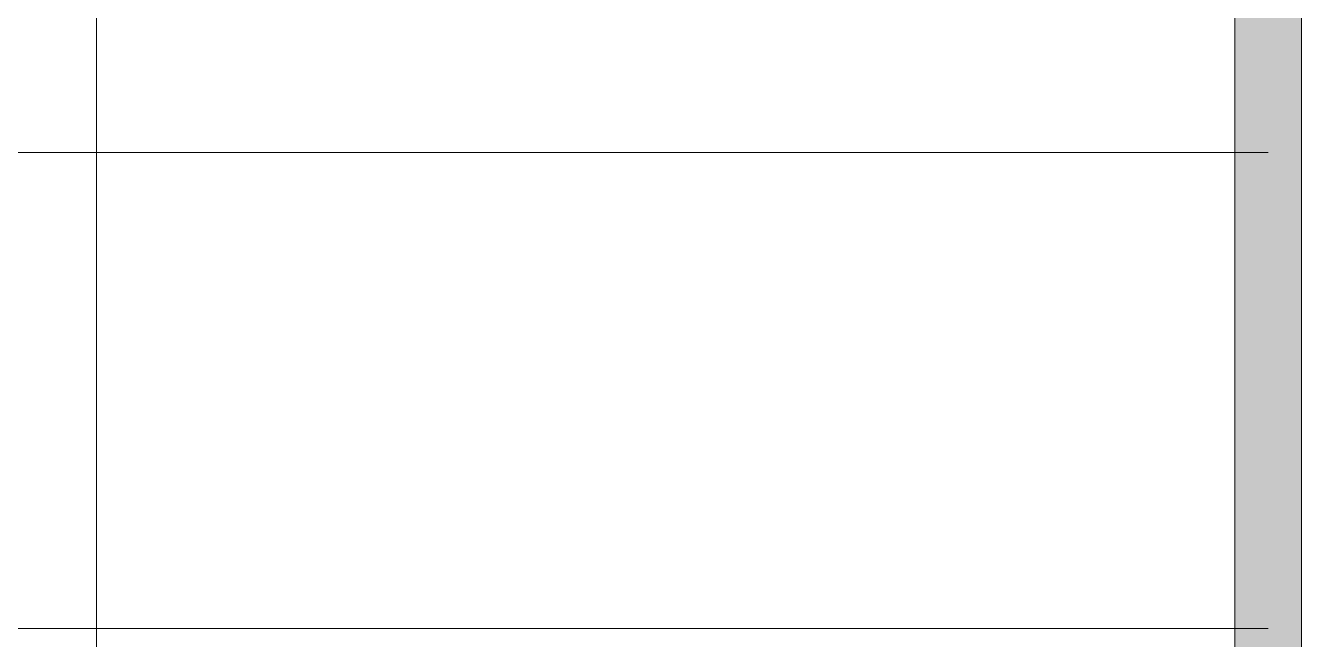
# Model space of a CAD drawing. Header units: millimetres. Extents: x 0 to 586, y 0 to 414.
# Drawn here: x 562.92 to 576.12, y 98.5 to 104.85 of the extents above; entities that cross this region are included whole.
import ezdxf

# ---------------------------------------------------------------- set-up
doc = ezdxf.new("R2010")
doc.units = ezdxf.units.MM

msp = doc.modelspace()

# ---------------------------------------------------------------- hatches: boundary and pattern name
h = msp.add_hatch(color=0)
h.dxf.hatch_style = 2
h.paths.add_polyline_path([(576.117861, 9.514417), (575.429944, 10.205861), (575.429944, 403.877639), (576.117861, 404.569083)])
h = msp.add_hatch(color=0)
h.dxf.hatch_style = 2
h.paths.add_polyline_path([(567.630028, 102.83825), (567.630028, 102.944083)])
h = msp.add_hatch(color=0)
h.dxf.hatch_style = 2
h.paths.add_polyline_path([(567.637083, 102.841778), (567.637083, 102.947611)])
h = msp.add_hatch(color=0)
h.dxf.hatch_style = 2
h.paths.add_polyline_path([(567.760556, 102.880583), (567.760556, 102.975833)])
h = msp.add_hatch(color=0)
h.dxf.hatch_style = 2
h.paths.add_polyline_path([(567.764083, 102.880583), (567.764083, 102.975833)])
h = msp.add_hatch(color=0)
h.dxf.hatch_style = 2
h.paths.add_polyline_path([(567.838167, 102.90175), (567.838167, 102.989944)])
h = msp.add_hatch(color=0)
h.dxf.hatch_style = 2
h.paths.add_polyline_path([(567.845222, 102.90175), (567.845222, 102.989944)])
h = msp.add_hatch(color=0)
h.dxf.hatch_style = 2
h.paths.add_polyline_path([(567.965167, 102.9335), (567.965167, 103.025222)])
h = msp.add_hatch(color=0)
h.dxf.hatch_style = 2
h.paths.add_polyline_path([(567.972222, 102.937028), (567.972222, 103.02875)])
h = msp.add_hatch(color=0)
h.dxf.hatch_style = 2
h.paths.add_polyline_path([(568.085111, 102.390222), (568.085111, 103.014639)])
h = msp.add_hatch(color=0)
h.dxf.hatch_style = 2
h.paths.add_polyline_path([(568.113333, 102.1715), (568.113333, 103.004056)])
h = msp.add_hatch(color=0)
h.dxf.hatch_style = 2
h.paths.add_polyline_path([(568.120389, 101.963361), (568.120389, 103.000528)])
h = msp.add_hatch(color=0)
h.dxf.hatch_style = 2
h.paths.add_polyline_path([(568.127444, 101.94925), (568.127444, 103.000528)])
h = msp.add_hatch(color=0)
h.dxf.hatch_style = 2
h.paths.add_polyline_path([(568.183889, 102.524278), (568.183889, 102.979361)])
h = msp.add_hatch(color=0)
h.dxf.hatch_style = 2
h.paths.add_polyline_path([(568.187417, 102.527806), (568.187417, 102.979361)])
h = msp.add_hatch(color=0)
h.dxf.hatch_style = 2
h.paths.add_polyline_path([(568.187417, 102.527806), (568.187417, 102.979361)])
h = msp.add_hatch(color=0)
h.dxf.hatch_style = 2
h.paths.add_polyline_path([(568.190944, 102.531333), (568.190944, 102.975833)])
h = msp.add_hatch(color=0)
h.dxf.hatch_style = 2
h.paths.add_polyline_path([(568.190944, 102.531333), (568.190944, 102.975833)])
h = msp.add_hatch(color=0)
h.dxf.hatch_style = 2
h.paths.add_polyline_path([(568.194472, 102.531333), (568.194472, 102.975833)])
h = msp.add_hatch(color=0)
h.dxf.hatch_style = 2
h.paths.add_polyline_path([(567.464222, 102.781806), (567.464222, 102.852361)])
h = msp.add_hatch(color=0)
h.dxf.hatch_style = 2
h.paths.add_polyline_path([(567.527722, 102.802972), (567.527722, 102.898222)])
h = msp.add_hatch(color=0)
h.dxf.hatch_style = 2
h.paths.add_polyline_path([(567.53125, 102.8065), (567.53125, 102.90175)])
h = msp.add_hatch(color=0)
h.dxf.hatch_style = 2
h.paths.add_polyline_path([(567.3725, 102.757111), (567.361917, 102.753583)])
h = msp.add_hatch(color=0)
h.dxf.hatch_style = 2
h.paths.add_polyline_path([(567.3725, 102.757111), (567.390139, 102.760639)])
h = msp.add_hatch(color=0)
h.dxf.hatch_style = 2
h.paths.add_polyline_path([(568.250917, 102.559556), (568.250917, 102.781806)])
h = msp.add_hatch(color=0)
h.dxf.hatch_style = 2
h.paths.add_polyline_path([(568.257972, 102.563083), (568.257972, 102.781806)])
h = msp.add_hatch(color=0)
h.dxf.hatch_style = 2
h.paths.add_polyline_path([(568.282667, 102.573667), (568.282667, 102.767694)])
h = msp.add_hatch(color=0)
h.dxf.hatch_style = 2
h.paths.add_polyline_path([(568.286194, 102.577194), (568.286194, 102.764167)])
h = msp.add_hatch(color=0)
h.dxf.hatch_style = 2
h.paths.add_polyline_path([(568.342639, 102.323194), (568.342639, 102.735944)])
h = msp.add_hatch(color=0)
h.dxf.hatch_style = 2
h.paths.add_polyline_path([(568.349694, 102.33025), (568.349694, 102.732417)])
h = msp.add_hatch(color=0)
h.dxf.hatch_style = 2
h.paths.add_polyline_path([(568.377917, 102.376111), (568.377917, 102.718306)])
h = msp.add_hatch(color=0)
h.dxf.hatch_style = 2
h.paths.add_polyline_path([(568.377917, 102.376111), (568.377917, 102.718306)])
h = msp.add_hatch(color=0)
h.dxf.hatch_style = 2
h.paths.add_polyline_path([(568.384972, 102.383167), (568.384972, 102.714778)])
h = msp.add_hatch(color=0)
h.dxf.hatch_style = 2
h.paths.add_polyline_path([(570.794444, 102.160917), (570.794444, 102.570139)])
h = msp.add_hatch(color=0)
h.dxf.hatch_style = 2
h.paths.add_polyline_path([(570.797972, 102.167972), (570.797972, 102.573667)])
h = msp.add_hatch(color=0)
h.dxf.hatch_style = 2
h.paths.add_polyline_path([(570.829722, 102.217361), (570.829722, 102.577194)])
h = msp.add_hatch(color=0)
h.dxf.hatch_style = 2
h.paths.add_polyline_path([(570.83325, 102.224417), (570.83325, 102.573667)])
h = msp.add_hatch(color=0)
h.dxf.hatch_style = 2
h.paths.add_polyline_path([(570.83325, 102.224417), (570.83325, 102.573667)])
h = msp.add_hatch(color=0)
h.dxf.hatch_style = 2
h.paths.add_polyline_path([(570.836778, 102.231472), (570.836778, 102.566611)])
h = msp.add_hatch(color=0)
h.dxf.hatch_style = 2
h.paths.add_polyline_path([(568.187417, 101.268389), (568.187417, 102.499583)])
h = msp.add_hatch(color=0)
h.dxf.hatch_style = 2
h.paths.add_polyline_path([(568.190944, 101.264861), (568.190944, 102.471361)])
h = msp.add_hatch(color=0)
h.dxf.hatch_style = 2
h.paths.add_polyline_path([(568.257972, 102.07625), (568.257972, 102.4255)])
h = msp.add_hatch(color=0)
h.dxf.hatch_style = 2
h.paths.add_polyline_path([(568.282667, 102.227944), (568.282667, 102.481944)])
h = msp.add_hatch(color=0)
h.dxf.hatch_style = 2
h.paths.add_polyline_path([(568.286194, 102.235), (568.286194, 102.489)])
h = msp.add_hatch(color=0)
h.dxf.hatch_style = 2
h.paths.add_polyline_path([(570.681556, 102.471361), (570.681556, 102.481944)])
h = msp.add_hatch(color=0)
h.dxf.hatch_style = 2
h.paths.add_polyline_path([(570.681556, 102.471361), (570.681556, 102.481944)])
h = msp.add_hatch(color=0)
h.dxf.hatch_style = 2
h.paths.add_polyline_path([(570.685083, 102.464306), (570.685083, 102.485472)])
h = msp.add_hatch(color=0)
h.dxf.hatch_style = 2
h.paths.add_polyline_path([(568.109806, 101.984528), (568.109806, 102.164444)])
h = msp.add_hatch(color=0)
h.dxf.hatch_style = 2
h.paths.add_polyline_path([(568.113333, 101.988056), (568.113333, 102.1715)])
h = msp.add_hatch(color=0)
h.dxf.hatch_style = 2
h.paths.add_polyline_path([(570.678028, 101.938667), (570.678028, 102.157389)])
h = msp.add_hatch(color=0)
h.dxf.hatch_style = 2
h.paths.add_polyline_path([(570.678028, 101.938667), (570.678028, 102.157389)])
h = msp.add_hatch(color=0)
h.dxf.hatch_style = 2
h.paths.add_polyline_path([(570.685083, 101.956306), (570.685083, 102.175028)])
h = msp.add_hatch(color=0)
h.dxf.hatch_style = 2
h.paths.add_polyline_path([(568.250917, 101.219), (568.250917, 102.051556)])
h = msp.add_hatch(color=0)
h.dxf.hatch_style = 2
h.paths.add_polyline_path([(570.596889, 101.783444), (570.596889, 101.988056)])
h = msp.add_hatch(color=0)
h.dxf.hatch_style = 2
h.paths.add_polyline_path([(570.603944, 101.7905), (570.603944, 101.995111)])
h = msp.add_hatch(color=0)
h.dxf.hatch_style = 2
h.paths.add_polyline_path([(568.282667, 100.993222), (568.282667, 101.82225)])
h = msp.add_hatch(color=0)
h.dxf.hatch_style = 2
h.paths.add_polyline_path([(568.286194, 100.989694), (568.286194, 101.815194)])
h = msp.add_hatch(color=0)
h.dxf.hatch_style = 2
h.paths.add_polyline_path([(571.821028, 101.748167), (571.821028, 101.868111)])
h = msp.add_hatch(color=0)
h.dxf.hatch_style = 2
h.paths.add_polyline_path([(571.824556, 101.741111), (571.824556, 101.868111)])
h = msp.add_hatch(color=0)
h.dxf.hatch_style = 2
h.paths.add_polyline_path([(571.870417, 101.638806), (571.870417, 101.832833)])
h = msp.add_hatch(color=0)
h.dxf.hatch_style = 2
h.paths.add_polyline_path([(567.464222, 101.226056), (567.464222, 101.635278)])
h = msp.add_hatch(color=0)
h.dxf.hatch_style = 2
h.paths.add_polyline_path([(567.471278, 101.226056), (567.471278, 101.642333)])
h = msp.add_hatch(color=0)
h.dxf.hatch_style = 2
h.paths.add_polyline_path([(567.527722, 101.592944), (567.527722, 101.691722)])
h = msp.add_hatch(color=0)
h.dxf.hatch_style = 2
h.paths.add_polyline_path([(567.53125, 101.6), (567.53125, 101.69525)])
h = msp.add_hatch(color=0)
h.dxf.hatch_style = 2
h.paths.add_polyline_path([(567.760556, 101.476528), (567.760556, 101.63175)])
h = msp.add_hatch(color=0)
h.dxf.hatch_style = 2
h.paths.add_polyline_path([(567.764083, 101.480056), (567.764083, 101.635278)])
h = msp.add_hatch(color=0)
h.dxf.hatch_style = 2
h.paths.add_polyline_path([(568.183889, 101.268389), (568.183889, 101.614111)])
h = msp.add_hatch(color=0)
h.dxf.hatch_style = 2
h.paths.add_polyline_path([(568.187417, 101.268389), (568.187417, 101.617639)])
h = msp.add_hatch(color=0)
h.dxf.hatch_style = 2
h.paths.add_polyline_path([(568.342639, 100.862694), (568.342639, 101.709361)])
h = msp.add_hatch(color=0)
h.dxf.hatch_style = 2
h.paths.add_polyline_path([(568.349694, 100.86975), (568.349694, 101.702306)])
h = msp.add_hatch(color=0)
h.dxf.hatch_style = 2
h.paths.add_polyline_path([(570.596889, 101.621167), (570.596889, 101.719944)])
h = msp.add_hatch(color=0)
h.dxf.hatch_style = 2
h.paths.add_polyline_path([(570.603944, 101.621167), (570.603944, 101.719944)])
h = msp.add_hatch(color=0)
h.dxf.hatch_style = 2
h.paths.add_polyline_path([(570.6745, 101.617639), (570.6745, 101.709361)])
h = msp.add_hatch(color=0)
h.dxf.hatch_style = 2
h.paths.add_polyline_path([(570.678028, 101.617639), (570.678028, 101.709361)])
h = msp.add_hatch(color=0)
h.dxf.hatch_style = 2
h.paths.add_polyline_path([(570.678028, 101.617639), (570.678028, 101.709361)])
h = msp.add_hatch(color=0)
h.dxf.hatch_style = 2
h.paths.add_polyline_path([(570.681556, 101.617639), (570.681556, 101.709361)])
h = msp.add_hatch(color=0)
h.dxf.hatch_style = 2
h.paths.add_polyline_path([(570.681556, 101.617639), (570.681556, 101.709361)])
h = msp.add_hatch(color=0)
h.dxf.hatch_style = 2
h.paths.add_polyline_path([(570.685083, 101.617639), (570.685083, 101.709361)])
h = msp.add_hatch(color=0)
h.dxf.hatch_style = 2
h.paths.add_polyline_path([(570.797972, 101.430667), (570.797972, 101.691722)])
h = msp.add_hatch(color=0)
h.dxf.hatch_style = 2
h.paths.add_polyline_path([(570.822667, 101.614111), (570.829722, 101.688194)])
h = msp.add_hatch(color=0)
h.dxf.hatch_style = 2
h.paths.add_polyline_path([(567.527722, 101.268389), (567.527722, 101.592944)])
h = msp.add_hatch(color=0)
h.dxf.hatch_style = 2
h.paths.add_polyline_path([(568.078056, 101.134333), (568.078056, 101.508278)])
h = msp.add_hatch(color=0)
h.dxf.hatch_style = 2
h.paths.add_polyline_path([(568.109806, 101.321306), (568.109806, 101.540028)])
h = msp.add_hatch(color=0)
h.dxf.hatch_style = 2
h.paths.add_polyline_path([(568.113333, 101.317778), (568.113333, 101.543556)])
h = msp.add_hatch(color=0)
h.dxf.hatch_style = 2
h.paths.add_polyline_path([(568.113333, 101.317778), (568.113333, 101.543556)])
h = msp.add_hatch(color=0)
h.dxf.hatch_style = 2
h.paths.add_polyline_path([(568.120389, 101.31425), (568.120389, 101.554139)])
h = msp.add_hatch(color=0)
h.dxf.hatch_style = 2
h.paths.add_polyline_path([(568.127444, 101.310722), (568.127444, 101.557667)])
h = msp.add_hatch(color=0)
h.dxf.hatch_style = 2
h.paths.add_polyline_path([(567.630028, 101.342472), (567.630028, 101.473)])
h = msp.add_hatch(color=0)
h.dxf.hatch_style = 2
h.paths.add_polyline_path([(570.6745, 100.897972), (570.6745, 101.363639)])
h = msp.add_hatch(color=0)
h.dxf.hatch_style = 2
h.paths.add_polyline_path([(570.681556, 101.056722), (570.681556, 101.381278)])
h = msp.add_hatch(color=0)
h.dxf.hatch_style = 2
h.paths.add_polyline_path([(571.863361, 100.760389), (571.863361, 101.349528)])
h = msp.add_hatch(color=0)
h.dxf.hatch_style = 2
h.paths.add_polyline_path([(567.845222, 101.053194), (567.845222, 101.229583)])
h = msp.add_hatch(color=0)
h.dxf.hatch_style = 2
h.paths.add_polyline_path([(567.965167, 101.201361), (567.965167, 101.321306)])
h = msp.add_hatch(color=0)
h.dxf.hatch_style = 2
h.paths.add_polyline_path([(567.972222, 101.194306), (567.972222, 101.328361)])
h = msp.add_hatch(color=0)
h.dxf.hatch_style = 2
h.paths.add_polyline_path([(568.109806, 101.120222), (568.109806, 101.321306)])
h = msp.add_hatch(color=0)
h.dxf.hatch_style = 2
h.paths.add_polyline_path([(568.113333, 101.116694), (568.113333, 101.317778)])
h = msp.add_hatch(color=0)
h.dxf.hatch_style = 2
h.paths.add_polyline_path([(568.113333, 101.116694), (568.113333, 101.317778)])
h = msp.add_hatch(color=0)
h.dxf.hatch_style = 2
h.paths.add_polyline_path([(568.120389, 101.109639), (568.120389, 101.31425)])
h = msp.add_hatch(color=0)
h.dxf.hatch_style = 2
h.paths.add_polyline_path([(568.120389, 101.109639), (568.120389, 101.31425)])
h = msp.add_hatch(color=0)
h.dxf.hatch_style = 2
h.paths.add_polyline_path([(568.127444, 101.109639), (568.127444, 101.310722)])
h = msp.add_hatch(color=0)
h.dxf.hatch_style = 2
h.paths.add_polyline_path([(568.183889, 101.067306), (568.183889, 101.268389)])
h = msp.add_hatch(color=0)
h.dxf.hatch_style = 2
h.paths.add_polyline_path([(568.187417, 101.063778), (568.187417, 101.268389)])
h = msp.add_hatch(color=0)
h.dxf.hatch_style = 2
h.paths.add_polyline_path([(568.187417, 101.063778), (568.187417, 101.268389)])
h = msp.add_hatch(color=0)
h.dxf.hatch_style = 2
h.paths.add_polyline_path([(568.190944, 101.06025), (568.190944, 101.264861)])
h = msp.add_hatch(color=0)
h.dxf.hatch_style = 2
h.paths.add_polyline_path([(568.190944, 101.06025), (568.190944, 101.264861)])
h = msp.add_hatch(color=0)
h.dxf.hatch_style = 2
h.paths.add_polyline_path([(568.194472, 101.056722), (568.194472, 101.261333)])
h = msp.add_hatch(color=0)
h.dxf.hatch_style = 2
h.paths.add_polyline_path([(568.250917, 101.017917), (568.250917, 101.219)])
h = msp.add_hatch(color=0)
h.dxf.hatch_style = 2
h.paths.add_polyline_path([(568.257972, 101.014389), (568.257972, 101.219)])
h = msp.add_hatch(color=0)
h.dxf.hatch_style = 2
h.paths.add_polyline_path([(568.370861, 100.890917), (568.370861, 101.303667)])
h = msp.add_hatch(color=0)
h.dxf.hatch_style = 2
h.paths.add_polyline_path([(568.377917, 100.897972), (568.377917, 101.254278)])
h = msp.add_hatch(color=0)
h.dxf.hatch_style = 2
h.paths.add_polyline_path([(568.384972, 100.905028), (568.384972, 101.247222)])
h = msp.add_hatch(color=0)
h.dxf.hatch_style = 2
h.paths.add_polyline_path([(571.821028, 100.767444), (571.821028, 101.229583)])
h = msp.add_hatch(color=0)
h.dxf.hatch_style = 2
h.paths.add_polyline_path([(567.760556, 100.954417), (567.760556, 101.166083)])
h = msp.add_hatch(color=0)
h.dxf.hatch_style = 2
h.paths.add_polyline_path([(567.764083, 100.961472), (567.764083, 101.169611)])
h = msp.add_hatch(color=0)
h.dxf.hatch_style = 2
h.paths.add_polyline_path([(568.497861, 100.982639), (568.497861, 101.113167)])
h = msp.add_hatch(color=0)
h.dxf.hatch_style = 2
h.paths.add_polyline_path([(568.593111, 101.0285), (568.593111, 101.137861)])
h = msp.add_hatch(color=0)
h.dxf.hatch_style = 2
h.paths.add_polyline_path([(568.600167, 101.035556), (568.600167, 101.141389)])
h = msp.add_hatch(color=0)
h.dxf.hatch_style = 2
h.paths.add_polyline_path([(568.663667, 101.053194), (568.663667, 101.166083)])
h = msp.add_hatch(color=0)
h.dxf.hatch_style = 2
h.paths.add_polyline_path([(568.670722, 101.056722), (568.670722, 101.169611)])
h = msp.add_hatch(color=0)
h.dxf.hatch_style = 2
h.paths.add_polyline_path([(568.773028, 101.092), (568.773028, 101.180194)])
h = msp.add_hatch(color=0)
h.dxf.hatch_style = 2
h.paths.add_polyline_path([(568.776556, 101.092), (568.776556, 101.180194)])
h = msp.add_hatch(color=0)
h.dxf.hatch_style = 2
h.paths.add_polyline_path([(568.776556, 101.092), (568.776556, 101.180194)])
h = msp.add_hatch(color=0)
h.dxf.hatch_style = 2
h.paths.add_polyline_path([(568.783611, 101.088472), (568.783611, 101.183722)])
h = msp.add_hatch(color=0)
h.dxf.hatch_style = 2
h.paths.add_polyline_path([(568.836528, 101.084944), (568.836528, 101.18725)])
h = msp.add_hatch(color=0)
h.dxf.hatch_style = 2
h.paths.add_polyline_path([(568.840056, 101.084944), (568.840056, 101.190778)])
h = msp.add_hatch(color=0)
h.dxf.hatch_style = 2
h.paths.add_polyline_path([(568.995278, 101.06025), (568.995278, 101.169611)])
h = msp.add_hatch(color=0)
h.dxf.hatch_style = 2
h.paths.add_polyline_path([(568.998806, 101.06025), (568.998806, 101.166083)])
h = msp.add_hatch(color=0)
h.dxf.hatch_style = 2
h.paths.add_polyline_path([(569.108167, 101.0285), (569.108167, 101.127278)])
h = msp.add_hatch(color=0)
h.dxf.hatch_style = 2
h.paths.add_polyline_path([(569.111694, 101.024972), (569.111694, 101.12375)])
h = msp.add_hatch(color=0)
h.dxf.hatch_style = 2
h.paths.add_polyline_path([(570.596889, 100.986167), (570.596889, 101.208417)])
h = msp.add_hatch(color=0)
h.dxf.hatch_style = 2
h.paths.add_polyline_path([(566.804528, 100.936778), (566.804528, 101.056722)])
h = msp.add_hatch(color=0)
h.dxf.hatch_style = 2
h.paths.add_polyline_path([(568.282667, 100.802722), (568.282667, 100.982639)])
h = msp.add_hatch(color=0)
h.dxf.hatch_style = 2
h.paths.add_polyline_path([(568.286194, 100.80625), (568.286194, 100.989694)])
h = msp.add_hatch(color=0)
h.dxf.hatch_style = 2
h.paths.add_polyline_path([(570.678028, 100.897972), (570.678028, 101.0285)])
h = msp.add_hatch(color=0)
h.dxf.hatch_style = 2
h.paths.add_polyline_path([(570.681556, 100.894444), (570.681556, 101.0285)])
h = msp.add_hatch(color=0)
h.dxf.hatch_style = 2
h.paths.add_polyline_path([(570.681556, 100.894444), (570.681556, 101.0285)])
h = msp.add_hatch(color=0)
h.dxf.hatch_style = 2
h.paths.add_polyline_path([(570.685083, 100.890917), (570.685083, 101.024972)])
h = msp.add_hatch(color=0)
h.dxf.hatch_style = 2
h.paths.add_polyline_path([(570.794444, 100.838), (570.794444, 100.975583)])
h = msp.add_hatch(color=0)
h.dxf.hatch_style = 2
h.paths.add_polyline_path([(570.797972, 100.834472), (570.797972, 100.975583)])
h = msp.add_hatch(color=0)
h.dxf.hatch_style = 2
h.paths.add_polyline_path([(570.822667, 100.823889), (570.822667, 100.965)])
h = msp.add_hatch(color=0)
h.dxf.hatch_style = 2
h.paths.add_polyline_path([(570.829722, 100.820361), (570.829722, 100.961472)])
h = msp.add_hatch(color=0)
h.dxf.hatch_style = 2
h.paths.add_polyline_path([(570.829722, 100.820361), (570.829722, 100.961472)])
h = msp.add_hatch(color=0)
h.dxf.hatch_style = 2
h.paths.add_polyline_path([(570.83325, 100.816833), (570.83325, 100.957944)])
h = msp.add_hatch(color=0)
h.dxf.hatch_style = 2
h.paths.add_polyline_path([(570.836778, 100.594583), (570.836778, 100.954417)])
h = msp.add_hatch(color=0)
h.dxf.hatch_style = 2
h.paths.add_polyline_path([(566.698694, 100.492278), (566.698694, 100.887389)])
h = msp.add_hatch(color=0)
h.dxf.hatch_style = 2
h.paths.add_polyline_path([(567.527722, 100.67925), (567.527722, 100.915611)])
h = msp.add_hatch(color=0)
h.dxf.hatch_style = 2
h.paths.add_polyline_path([(567.53125, 100.686306), (567.53125, 100.919139)])
h = msp.add_hatch(color=0)
h.dxf.hatch_style = 2
h.paths.add_polyline_path([(568.183889, 100.605167), (568.183889, 100.820361)])
h = msp.add_hatch(color=0)
h.dxf.hatch_style = 2
h.paths.add_polyline_path([(568.187417, 100.612222), (568.187417, 100.827417)])
h = msp.add_hatch(color=0)
h.dxf.hatch_style = 2
h.paths.add_polyline_path([(568.187417, 100.612222), (568.187417, 100.827417)])
h = msp.add_hatch(color=0)
h.dxf.hatch_style = 2
h.paths.add_polyline_path([(568.190944, 100.619278), (568.190944, 100.834472)])
h = msp.add_hatch(color=0)
h.dxf.hatch_style = 2
h.paths.add_polyline_path([(568.194472, 100.629861), (568.194472, 100.841528)])
h = msp.add_hatch(color=0)
h.dxf.hatch_style = 2
h.paths.add_polyline_path([(568.250917, 100.74275), (568.250917, 100.93325)])
h = msp.add_hatch(color=0)
h.dxf.hatch_style = 2
h.paths.add_polyline_path([(568.257972, 100.749806), (568.257972, 100.940306)])
h = msp.add_hatch(color=0)
h.dxf.hatch_style = 2
h.paths.add_polyline_path([(572.025639, 100.778028), (572.025639, 100.908556)])
h = msp.add_hatch(color=0)
h.dxf.hatch_style = 2
h.paths.add_polyline_path([(572.029167, 100.778028), (572.029167, 100.908556)])
h = msp.add_hatch(color=0)
h.dxf.hatch_style = 2
h.paths.add_polyline_path([(568.776556, 100.061889), (568.776556, 100.788611)])
h = msp.add_hatch(color=0)
h.dxf.hatch_style = 2
h.paths.add_polyline_path([(568.783611, 100.040722), (568.783611, 100.785083)])
h = msp.add_hatch(color=0)
h.dxf.hatch_style = 2
h.paths.add_polyline_path([(568.593111, 99.568), (568.593111, 100.23475)])
h = msp.add_hatch(color=0)
h.dxf.hatch_style = 2
h.paths.add_polyline_path([(569.108167, 100.019556), (569.108167, 100.238278)])
h = msp.add_hatch(color=0)
h.dxf.hatch_style = 2
h.paths.add_polyline_path([(569.111694, 100.026611), (569.111694, 100.245333)])
h = msp.add_hatch(color=0)
h.dxf.hatch_style = 2
h.paths.add_polyline_path([(568.995278, 99.839639), (568.995278, 100.072472)])
h = msp.add_hatch(color=0)
h.dxf.hatch_style = 2
h.paths.add_polyline_path([(568.998806, 99.846694), (568.998806, 100.072472)])
h = msp.add_hatch(color=0)
h.dxf.hatch_style = 2
h.paths.add_polyline_path([(568.663667, 99.585639), (568.663667, 99.892556)])
h = msp.add_hatch(color=0)
h.dxf.hatch_style = 2
h.paths.add_polyline_path([(568.776556, 99.606806), (568.776556, 99.765556)])
h = msp.add_hatch(color=0)
h.dxf.hatch_style = 2
h.paths.add_polyline_path([(568.776556, 99.606806), (568.776556, 99.765556)])
h = msp.add_hatch(color=0)
h.dxf.hatch_style = 2
h.paths.add_polyline_path([(568.836528, 99.624444), (568.836528, 99.85375)])
h = msp.add_hatch(color=0)
h.dxf.hatch_style = 2
h.paths.add_polyline_path([(568.840056, 99.624444), (568.840056, 99.860806)])
h = msp.add_hatch(color=0)
h.dxf.hatch_style = 2
h.paths.add_polyline_path([(568.773028, 99.606806), (568.773028, 99.7585)])

# ---------------------------------------------------------------- linework, layer by layer
at = {"color": 0, "lineweight": 0}
msp.add_lwpolyline([(576.117861, 9.514417), (575.429944, 10.205861), (575.429944, 403.877639), (576.117861, 404.569083)], close=True, dxfattribs=at)
for points in [[(563.65775, 78.902278), (563.65775, 118.311083)], [(551.550417, 103.533222), (575.772139, 103.533222)], [(541.390417, 98.608444), (575.772139, 98.608444)]]:
    msp.add_lwpolyline(points, dxfattribs=at)

doc.saveas('drawing.dxf')
